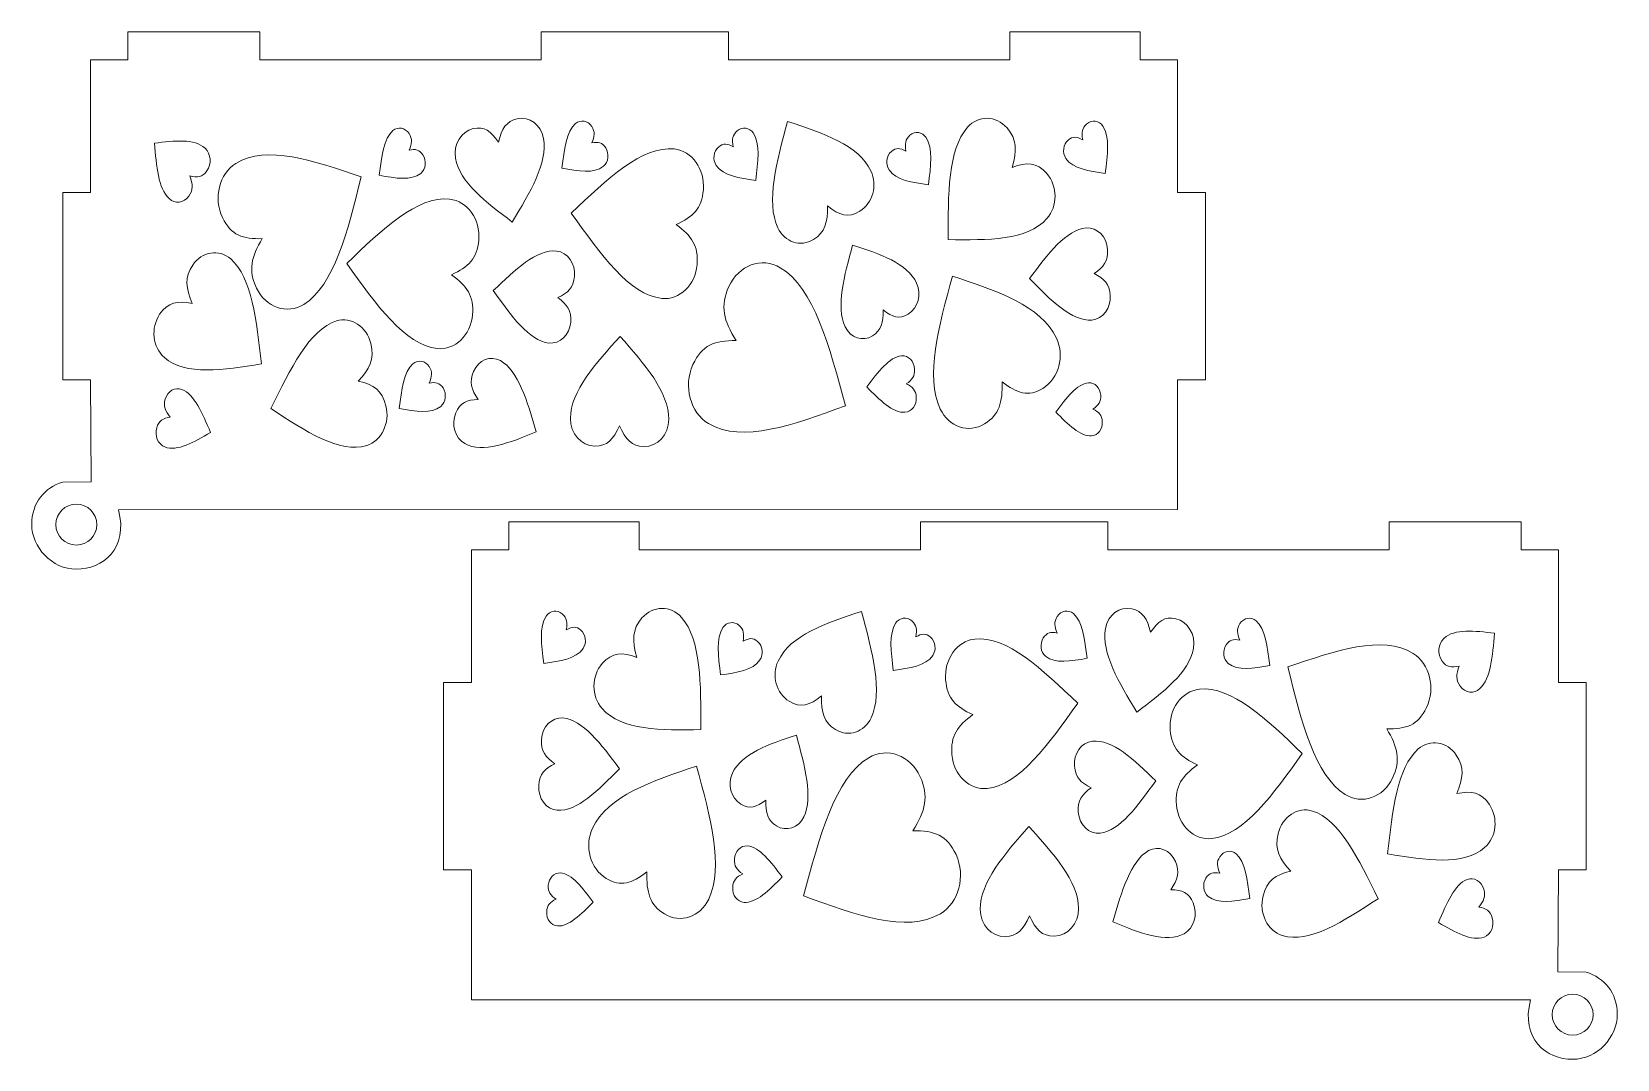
# Model space of a CAD drawing. Header units: millimetres. Extents: x -104 to 608, y -149 to 152.
# Drawn here: x 114.5 to 326, y 14.1 to 151.1 of the extents above; entities that cross this region are included whole.
import ezdxf

# ---------------------------------------------------------------- set-up
doc = ezdxf.new("R2010")
doc.units = ezdxf.units.MM
doc.header["$MEASUREMENT"] = 0
doc.layers.add('layer 1', color=7, linetype='Continuous')

msp = doc.modelspace()

# ---------------------------------------------------------------- linework, layer by layer
at = {"layer": 'layer 1', "color": 253, "lineweight": 9}
for points, knots in [([(122.3162, 147.3952), (122.3162, 147.3952), (122.3162, 129.6955), (122.3162, 129.6955), (122.3162, 129.6955), (122.3162, 129.6955), (118.6287, 129.6955), (118.6287, 129.6955), (118.6287, 129.6955), (118.6287, 129.6955), (118.6287, 104.6954), (118.6287, 104.6954), (118.6287, 104.6954), (118.6287, 104.6954), (122.3162, 104.6954), (122.3162, 104.6954), (122.3162, 104.6954), (122.3162, 104.6954), (122.3827, 91.0927), (122.3827, 91.0927), (122.3827, 91.0927), (122.3827, 91.0927), (118.6229, 91.0752), (118.6229, 91.0752), (118.6229, 91.0752), (116.2164, 90.3114), (114.4726, 88.3738), (114.4726, 85.4003), (114.4726, 85.4003), (114.4726, 82.4268), (117.1379, 79.4472), (120.4257, 79.4472), (120.4257, 79.4472), (123.9266, 79.4472), (127.4134, 82.174), (126.0476, 87.362), (126.0476, 87.362), (126.0476, 87.362), (267.28, 87.3952), (267.28, 87.3952), (267.28, 87.3952), (267.28, 87.3952), (267.28, 104.6954), (267.28, 104.6954), (267.28, 104.6954), (267.28, 104.6954), (271.0376, 104.6954), (271.0376, 104.6954), (271.0376, 104.6954), (271.0376, 104.6954), (271.0376, 129.6955), (271.0376, 129.6955), (271.0376, 129.6955), (271.0376, 129.6955), (267.28, 129.6955), (267.28, 129.6955), (267.28, 129.6955), (267.28, 129.6955), (267.28, 147.3952), (267.28, 147.3952), (267.28, 147.3952), (267.28, 147.3952), (262.3039, 147.3952), (262.3039, 147.3952), (262.3039, 147.3952), (262.3039, 147.3952), (262.3039, 151.1424), (262.3039, 151.1424), (262.3039, 151.1424), (262.3039, 151.1424), (244.9317, 151.1424), (244.9317, 151.1424), (244.9317, 151.1424), (244.9317, 151.1424), (244.9317, 147.3952), (244.9317, 147.3952), (244.9317, 147.3952), (244.9317, 147.3952), (207.408, 147.3952), (207.408, 147.3952), (207.408, 147.3952), (207.408, 147.3952), (207.408, 151.1424), (207.408, 151.1424), (207.408, 151.1424), (207.408, 151.1424), (182.4079, 151.1424), (182.4079, 151.1424), (182.4079, 151.1424), (182.4079, 151.1424), (182.4079, 147.3952), (182.4079, 147.3952), (182.4079, 147.3952), (182.4079, 147.3952), (144.8841, 147.3952), (144.8841, 147.3952), (144.8841, 147.3952), (144.8841, 147.3952), (144.8841, 151.1424), (144.8841, 151.1424), (144.8841, 151.1424), (144.8841, 151.1424), (127.2923, 151.1424), (127.2923, 151.1424), (127.2923, 151.1424), (127.2923, 151.1424), (127.2923, 147.3952), (127.2923, 147.3952), (127.2923, 147.3952), (127.2923, 147.3952), (122.3162, 147.3952), (122.3162, 147.3952)], [0, 0, 0, 0, 0.03448276, 0.03448276, 0.03448276, 0.03448276, 0.06896552, 0.06896552, 0.06896552, 0.06896552, 0.10344828, 0.10344828, 0.10344828, 0.10344828, 0.13793103, 0.13793103, 0.13793103, 0.13793103, 0.17241379, 0.17241379, 0.17241379, 0.17241379, 0.20689655, 0.20689655, 0.20689655, 0.20689655, 0.24137931, 0.24137931, 0.24137931, 0.24137931, 0.27586207, 0.27586207, 0.27586207, 0.27586207, 0.31034483, 0.31034483, 0.31034483, 0.31034483, 0.34482759, 0.34482759, 0.34482759, 0.34482759, 0.37931034, 0.37931034, 0.37931034, 0.37931034, 0.4137931, 0.4137931, 0.4137931, 0.4137931, 0.44827586, 0.44827586, 0.44827586, 0.44827586, 0.48275862, 0.48275862, 0.48275862, 0.48275862, 0.51724138, 0.51724138, 0.51724138, 0.51724138, 0.55172414, 0.55172414, 0.55172414, 0.55172414, 0.5862069, 0.5862069, 0.5862069, 0.5862069, 0.62068966, 0.62068966, 0.62068966, 0.62068966, 0.65517241, 0.65517241, 0.65517241, 0.65517241, 0.68965517, 0.68965517, 0.68965517, 0.68965517, 0.72413793, 0.72413793, 0.72413793, 0.72413793, 0.75862069, 0.75862069, 0.75862069, 0.75862069, 0.79310345, 0.79310345, 0.79310345, 0.79310345, 0.82758621, 0.82758621, 0.82758621, 0.82758621, 0.86206897, 0.86206897, 0.86206897, 0.86206897, 0.89655172, 0.89655172, 0.89655172, 0.89655172, 0.93103448, 0.93103448, 0.93103448, 0.93103448, 1, 1, 1, 1]), ([(176.7263, 136.414), (177.1754, 138.2176), (177.7662, 139.2014), (179.2316, 139.53), (179.2316, 139.53), (180.8492, 139.8927), (182.4161, 138.7184), (182.7291, 136.9087), (182.7291, 136.9087), (183.2961, 133.6301), (180.9325, 129.6946), (178.5688, 125.7589), (178.5688, 125.7589), (175.0713, 128.3802), (171.5739, 131.0016), (171.007, 134.2801), (171.007, 134.2801), (170.6941, 136.0898), (171.7528, 137.853), (173.3705, 138.2157), (173.3705, 138.2157), (174.8357, 138.5443), (175.71, 137.8889), (176.7263, 136.414)], [0, 0, 0, 0, 0.14285714, 0.14285714, 0.14285714, 0.14285714, 0.28571429, 0.28571429, 0.28571429, 0.28571429, 0.42857143, 0.42857143, 0.42857143, 0.42857143, 0.57142857, 0.57142857, 0.57142857, 0.57142857, 0.71428571, 0.71428571, 0.71428571, 0.71428571, 1, 1, 1, 1]), ([(245.2392, 133.0506), (247.2131, 133.7727), (248.5312, 133.7535), (249.856, 132.2332), (249.856, 132.2332), (251.3185, 130.5549), (251.3303, 127.8648), (249.8823, 126.2287), (249.8823, 126.2287), (247.259, 123.2645), (241.9862, 123.3409), (236.7134, 123.4173), (236.7134, 123.4173), (236.6872, 129.422), (236.6611, 135.4265), (239.2844, 138.3906), (239.2844, 138.3906), (240.7324, 140.0268), (243.0945, 139.9926), (244.5571, 138.3142), (244.5571, 138.3142), (245.8818, 136.794), (245.8883, 135.2928), (245.2392, 133.0506)], [0, 0, 0, 0, 0.14285714, 0.14285714, 0.14285714, 0.14285714, 0.28571429, 0.28571429, 0.28571429, 0.28571429, 0.42857143, 0.42857143, 0.42857143, 0.42857143, 0.57142857, 0.57142857, 0.57142857, 0.57142857, 0.71428571, 0.71428571, 0.71428571, 0.71428571, 1, 1, 1, 1]), ([(164.8132, 135.3575), (165.6588, 135.52), (166.1974, 135.4234), (166.6607, 134.7117), (166.6607, 134.7117), (167.1722, 133.9261), (167.0372, 132.824), (166.3594, 132.2518), (166.3594, 132.2518), (165.1314, 131.2151), (162.9767, 131.6018), (160.8221, 131.9885), (160.8221, 131.9885), (161.1236, 134.4486), (161.4249, 136.9085), (162.653, 137.9451), (162.653, 137.9451), (163.3308, 138.5173), (164.2962, 138.3441), (164.8075, 137.5584), (164.8075, 137.5584), (165.2708, 136.8467), (165.1955, 136.2318), (164.8132, 135.3575)], [0, 0, 0, 0, 0.14285714, 0.14285714, 0.14285714, 0.14285714, 0.28571429, 0.28571429, 0.28571429, 0.28571429, 0.42857143, 0.42857143, 0.42857143, 0.42857143, 0.57142857, 0.57142857, 0.57142857, 0.57142857, 0.71428571, 0.71428571, 0.71428571, 0.71428571, 1, 1, 1, 1]), ([(189.181, 136.3048), (190.0266, 136.4673), (190.5651, 136.3707), (191.0285, 135.659), (191.0285, 135.659), (191.54, 134.8734), (191.405, 133.7713), (190.7271, 133.1991), (190.7271, 133.1991), (189.4992, 132.1624), (187.3444, 132.5491), (185.1899, 132.9358), (185.1899, 132.9358), (185.4913, 135.3959), (185.7927, 137.8558), (187.0208, 138.8924), (187.0208, 138.8924), (187.6986, 139.4646), (188.6639, 139.2914), (189.1753, 138.5057), (189.1753, 138.5057), (189.6386, 137.794), (189.5632, 137.1791), (189.181, 136.3048)], [0, 0, 0, 0, 0.14285714, 0.14285714, 0.14285714, 0.14285714, 0.28571429, 0.28571429, 0.28571429, 0.28571429, 0.42857143, 0.42857143, 0.42857143, 0.42857143, 0.57142857, 0.57142857, 0.57142857, 0.57142857, 0.71428571, 0.71428571, 0.71428571, 0.71428571, 1, 1, 1, 1]), ([(208.021, 135.8034), (207.8656, 136.7638), (207.9423, 137.3785), (208.5603, 137.9168), (208.5603, 137.9168), (209.2423, 138.5111), (210.2121, 138.374), (210.7248, 137.6108), (210.7248, 137.6108), (211.6536, 136.2283), (211.3466, 133.7692), (211.0397, 131.3102), (211.0397, 131.3102), (208.875, 131.6162), (206.7105, 131.9221), (205.7815, 133.3047), (205.7815, 133.3047), (205.2689, 134.0678), (205.4064, 135.1695), (206.0885, 135.7637), (206.0885, 135.7637), (206.7064, 136.302), (207.2476, 136.2255), (208.021, 135.8034)], [0, 0, 0, 0, 0.14285714, 0.14285714, 0.14285714, 0.14285714, 0.28571429, 0.28571429, 0.28571429, 0.28571429, 0.42857143, 0.42857143, 0.42857143, 0.42857143, 0.57142857, 0.57142857, 0.57142857, 0.57142857, 0.71428571, 0.71428571, 0.71428571, 0.71428571, 1, 1, 1, 1]), ([(220.6079, 127.9098), (220.6499, 125.7017), (220.2831, 124.361), (218.7326, 123.4138), (218.7326, 123.4138), (217.021, 122.3683), (214.8996, 123.0739), (213.9975, 124.9889), (213.9975, 124.9889), (212.3632, 128.4581), (213.83, 133.8214), (215.2967, 139.1846), (215.2967, 139.1846), (220.0319, 137.6096), (224.7671, 136.0346), (226.4013, 132.5654), (226.4013, 132.5654), (227.3033, 130.6504), (226.6463, 128.2477), (224.9345, 127.2021), (224.9345, 127.2021), (223.3841, 126.255), (222.2003, 126.6488), (220.6079, 127.9098)], [0, 0, 0, 0, 0.14285714, 0.14285714, 0.14285714, 0.14285714, 0.28571429, 0.28571429, 0.28571429, 0.28571429, 0.42857143, 0.42857143, 0.42857143, 0.42857143, 0.57142857, 0.57142857, 0.57142857, 0.57142857, 0.71428571, 0.71428571, 0.71428571, 0.71428571, 1, 1, 1, 1]), ([(231.0654, 135.2113), (230.91, 136.1717), (230.9867, 136.7864), (231.6047, 137.3247), (231.6047, 137.3247), (232.2867, 137.919), (233.2565, 137.7819), (233.7692, 137.0187), (233.7692, 137.0187), (234.698, 135.6362), (234.391, 133.1771), (234.0841, 130.7181), (234.0841, 130.7181), (231.9194, 131.0241), (229.7549, 131.33), (228.826, 132.7126), (228.826, 132.7126), (228.3133, 133.4757), (228.4508, 134.5774), (229.133, 135.1716), (229.133, 135.1716), (229.7509, 135.7099), (230.292, 135.6334), (231.0654, 135.2113)], [0, 0, 0, 0, 0.14285714, 0.14285714, 0.14285714, 0.14285714, 0.28571429, 0.28571429, 0.28571429, 0.28571429, 0.42857143, 0.42857143, 0.42857143, 0.42857143, 0.57142857, 0.57142857, 0.57142857, 0.57142857, 0.71428571, 0.71428571, 0.71428571, 0.71428571, 1, 1, 1, 1]), ([(254.6491, 136.7326), (254.4936, 137.693), (254.5702, 138.3077), (255.1882, 138.846), (255.1882, 138.846), (255.8704, 139.4403), (256.8401, 139.3032), (257.3528, 138.54), (257.3528, 138.54), (258.2817, 137.1575), (257.9746, 134.6984), (257.6677, 132.2394), (257.6677, 132.2394), (255.503, 132.5454), (253.3385, 132.8513), (252.4096, 134.2339), (252.4096, 134.2339), (251.897, 134.997), (252.0345, 136.0987), (252.7166, 136.6929), (252.7166, 136.6929), (253.3345, 137.2312), (253.8757, 137.1547), (254.6491, 136.7326)], [0, 0, 0, 0, 0.14285714, 0.14285714, 0.14285714, 0.14285714, 0.28571429, 0.28571429, 0.28571429, 0.28571429, 0.42857143, 0.42857143, 0.42857143, 0.42857143, 0.57142857, 0.57142857, 0.57142857, 0.57142857, 0.71428571, 0.71428571, 0.71428571, 0.71428571, 1, 1, 1, 1]), ([(135.551, 131.9007), (135.9735, 130.8101), (136.0346, 130.0555), (135.4342, 129.2179), (135.4342, 129.2179), (134.7712, 128.2933), (133.5856, 128.1446), (132.7878, 128.8862), (132.7878, 128.8862), (131.3425, 130.2297), (131.0981, 133.2484), (130.8537, 136.2671), (130.8537, 136.2671), (133.5001, 136.5988), (136.1462, 136.9304), (137.5915, 135.5869), (137.5915, 135.5869), (138.3894, 134.8452), (138.4989, 133.4929), (137.836, 132.5682), (137.836, 132.5682), (137.2355, 131.7307), (136.5739, 131.6477), (135.551, 131.9007)], [0, 0, 0, 0, 0.14285714, 0.14285714, 0.14285714, 0.14285714, 0.28571429, 0.28571429, 0.28571429, 0.28571429, 0.42857143, 0.42857143, 0.42857143, 0.42857143, 0.57142857, 0.57142857, 0.57142857, 0.57142857, 0.71428571, 0.71428571, 0.71428571, 0.71428571, 1, 1, 1, 1]), ([(145.2307, 123.5459), (142.6364, 123.4553), (141.0565, 123.9978), (139.9246, 126.3488), (139.9246, 126.3488), (138.6753, 128.9443), (139.4786, 132.1853), (141.7179, 133.5831), (141.7179, 133.5831), (145.7747, 136.1153), (152.095, 133.9457), (158.4153, 131.7758), (158.4153, 131.7758), (156.6221, 124.5417), (154.8288, 117.3074), (150.7719, 114.775), (150.7719, 114.775), (148.5327, 113.3772), (145.7011, 114.3492), (144.4516, 116.9447), (144.4516, 116.9447), (143.3199, 119.2958), (143.7682, 121.1044), (145.2307, 123.5459)], [0, 0, 0, 0, 0.14285714, 0.14285714, 0.14285714, 0.14285714, 0.28571429, 0.28571429, 0.28571429, 0.28571429, 0.42857143, 0.42857143, 0.42857143, 0.42857143, 0.57142857, 0.57142857, 0.57142857, 0.57142857, 0.71428571, 0.71428571, 0.71428571, 0.71428571, 1, 1, 1, 1]), ([(200.4158, 125.418), (202.4613, 123.9399), (203.432, 122.5781), (203.2241, 120.0867), (203.2241, 120.0867), (202.9946, 117.3364), (200.8826, 115.3124), (198.5095, 115.5692), (198.5095, 115.5692), (194.2107, 116.0344), (190.3277, 121.4821), (186.4446, 126.9298), (186.4446, 126.9298), (191.1593, 131.4472), (195.8739, 135.9647), (200.1727, 135.4995), (200.1727, 135.4995), (202.5456, 135.2426), (204.2852, 132.8022), (204.0557, 130.0517), (204.0557, 130.0517), (203.8478, 127.5605), (202.6692, 126.4312), (200.4158, 125.418)], [0, 0, 0, 0, 0.14285714, 0.14285714, 0.14285714, 0.14285714, 0.28571429, 0.28571429, 0.28571429, 0.28571429, 0.42857143, 0.42857143, 0.42857143, 0.42857143, 0.57142857, 0.57142857, 0.57142857, 0.57142857, 0.71428571, 0.71428571, 0.71428571, 0.71428571, 1, 1, 1, 1]), ([(170.4621, 118.7277), (172.5077, 117.2496), (173.4784, 115.8877), (173.2704, 113.3963), (173.2704, 113.3963), (173.041, 110.6461), (170.9288, 108.6221), (168.5559, 108.879), (168.5559, 108.879), (164.257, 109.3441), (160.3741, 114.7917), (156.4911, 120.2395), (156.4911, 120.2395), (161.2056, 124.7569), (165.9202, 129.2743), (170.219, 128.8092), (170.219, 128.8092), (172.5919, 128.5524), (174.3315, 126.1119), (174.102, 123.3615), (174.102, 123.3615), (173.8943, 120.8702), (172.7155, 119.7409), (170.4621, 118.7277)], [0, 0, 0, 0, 0.14285714, 0.14285714, 0.14285714, 0.14285714, 0.28571429, 0.28571429, 0.28571429, 0.28571429, 0.42857143, 0.42857143, 0.42857143, 0.42857143, 0.57142857, 0.57142857, 0.57142857, 0.57142857, 0.71428571, 0.71428571, 0.71428571, 0.71428571, 1, 1, 1, 1]), ([(256.1608, 118.8768), (257.5323, 118.2118), (258.2411, 117.4953), (258.3332, 115.959), (258.3332, 115.959), (258.4349, 114.2631), (257.3298, 112.7943), (255.8667, 112.6806), (255.8667, 112.6806), (253.2158, 112.4744), (250.3808, 115.3407), (247.5459, 118.2069), (247.5459, 118.2069), (250.0125, 121.4855), (252.479, 124.764), (255.1298, 124.97), (255.1298, 124.97), (256.5929, 125.0838), (257.8631, 123.7997), (257.9648, 122.1038), (257.9648, 122.1038), (258.0568, 120.5675), (257.4402, 119.748), (256.1608, 118.8768)], [0, 0, 0, 0, 0.14285714, 0.14285714, 0.14285714, 0.14285714, 0.28571429, 0.28571429, 0.28571429, 0.28571429, 0.42857143, 0.42857143, 0.42857143, 0.42857143, 0.57142857, 0.57142857, 0.57142857, 0.57142857, 0.71428571, 0.71428571, 0.71428571, 0.71428571, 1, 1, 1, 1]), ([(228.0525, 114.0257), (228.0847, 112.3287), (227.8029, 111.2983), (226.6113, 110.5704), (226.6113, 110.5704), (225.2958, 109.7669), (223.6655, 110.3091), (222.9722, 111.7809), (222.9722, 111.7809), (221.7162, 114.447), (222.8434, 118.5689), (223.9707, 122.6907), (223.9707, 122.6907), (227.6098, 121.4802), (231.2489, 120.2698), (232.5048, 117.6036), (232.5048, 117.6036), (233.1981, 116.1319), (232.6931, 114.2853), (231.3776, 113.4818), (231.3776, 113.4818), (230.186, 112.7539), (229.2763, 113.0565), (228.0525, 114.0257)], [0, 0, 0, 0, 0.14285714, 0.14285714, 0.14285714, 0.14285714, 0.28571429, 0.28571429, 0.28571429, 0.28571429, 0.42857143, 0.42857143, 0.42857143, 0.42857143, 0.57142857, 0.57142857, 0.57142857, 0.57142857, 0.71428571, 0.71428571, 0.71428571, 0.71428571, 1, 1, 1, 1]), ([(135.8794, 114.8784), (135.0134, 116.938), (134.8571, 118.3789), (135.9632, 120.0235), (135.9632, 120.0235), (137.1842, 121.839), (139.4467, 122.2039), (141.013, 120.8377), (141.013, 120.8377), (143.8508, 118.3629), (144.4763, 112.5992), (145.1018, 106.8354), (145.1018, 106.8354), (140.052, 106.0211), (135.0023, 105.2069), (132.1646, 107.6815), (132.1646, 107.6815), (130.5982, 109.0477), (130.3178, 111.6298), (131.539, 113.4453), (131.539, 113.4453), (132.6449, 115.0899), (133.9074, 115.2934), (135.8794, 114.8784)], [0, 0, 0, 0, 0.14285714, 0.14285714, 0.14285714, 0.14285714, 0.28571429, 0.28571429, 0.28571429, 0.28571429, 0.42857143, 0.42857143, 0.42857143, 0.42857143, 0.57142857, 0.57142857, 0.57142857, 0.57142857, 0.71428571, 0.71428571, 0.71428571, 0.71428571, 1, 1, 1, 1]), ([(184.6329, 115.6772), (185.8914, 114.7678), (186.4887, 113.9298), (186.3609, 112.3969), (186.3609, 112.3969), (186.2196, 110.7047), (184.92, 109.4594), (183.46, 109.6174), (183.46, 109.6174), (180.815, 109.9036), (178.4257, 113.2555), (176.0365, 116.6073), (176.0365, 116.6073), (178.9375, 119.387), (181.8382, 122.1665), (184.4833, 121.8802), (184.4833, 121.8802), (185.9433, 121.7223), (187.0137, 120.2206), (186.8725, 118.5284), (186.8725, 118.5284), (186.7446, 116.9955), (186.0194, 116.3006), (184.6329, 115.6772)], [0, 0, 0, 0, 0.14285714, 0.14285714, 0.14285714, 0.14285714, 0.28571429, 0.28571429, 0.28571429, 0.28571429, 0.42857143, 0.42857143, 0.42857143, 0.42857143, 0.57142857, 0.57142857, 0.57142857, 0.57142857, 0.71428571, 0.71428571, 0.71428571, 0.71428571, 1, 1, 1, 1]), ([(208.4211, 109.936), (206.7759, 112.5726), (206.2522, 114.5407), (207.4472, 117.1401), (207.4472, 117.1401), (208.7665, 120.0098), (211.8467, 121.141), (214.3226, 119.6651), (214.3226, 119.6651), (218.8079, 116.9913), (220.9033, 109.1187), (222.9986, 101.246), (222.9986, 101.246), (216.1232, 98.7212), (209.2478, 96.1963), (204.7624, 98.8701), (204.7624, 98.8701), (202.2866, 100.346), (201.3479, 103.8729), (202.6671, 106.7426), (202.6671, 106.7426), (203.8622, 109.342), (205.581, 109.9733), (208.4211, 109.936)], [0, 0, 0, 0, 0.14285714, 0.14285714, 0.14285714, 0.14285714, 0.28571429, 0.28571429, 0.28571429, 0.28571429, 0.42857143, 0.42857143, 0.42857143, 0.42857143, 0.57142857, 0.57142857, 0.57142857, 0.57142857, 0.71428571, 0.71428571, 0.71428571, 0.71428571, 1, 1, 1, 1]), ([(243.9171, 104.4585), (243.9695, 101.7004), (243.5114, 100.0258), (241.5748, 98.8428), (241.5748, 98.8428), (239.4368, 97.5369), (236.787, 98.4182), (235.6604, 100.8101), (235.6604, 100.8101), (233.6191, 105.1433), (235.4512, 111.8423), (237.2832, 118.5413), (237.2832, 118.5413), (243.1977, 116.574), (249.1121, 114.6067), (251.1533, 110.2735), (251.1533, 110.2735), (252.28, 107.8816), (251.4593, 104.8805), (249.3213, 103.5745), (249.3213, 103.5745), (247.3847, 102.3916), (245.9061, 102.8834), (243.9171, 104.4585)], [0, 0, 0, 0, 0.14285714, 0.14285714, 0.14285714, 0.14285714, 0.28571429, 0.28571429, 0.28571429, 0.28571429, 0.42857143, 0.42857143, 0.42857143, 0.42857143, 0.57142857, 0.57142857, 0.57142857, 0.57142857, 0.71428571, 0.71428571, 0.71428571, 0.71428571, 1, 1, 1, 1]), ([(158.0288, 104.5384), (160.0722, 104.0651), (161.22, 103.3095), (161.7249, 101.2336), (161.7249, 101.2336), (162.2821, 98.9419), (161.1296, 96.5759), (159.1524, 95.9524), (159.1524, 95.9524), (155.5704, 94.8231), (150.9788, 97.8454), (146.3873, 100.8678), (146.3873, 100.8678), (148.9597, 106.1488), (151.5322, 111.4299), (155.1143, 112.5594), (155.1143, 112.5594), (157.0915, 113.1828), (159.1484, 111.8288), (159.7058, 109.5371), (159.7058, 109.5371), (160.2105, 107.4612), (159.5674, 106.1409), (158.0288, 104.5384)], [0, 0, 0, 0, 0.14285714, 0.14285714, 0.14285714, 0.14285714, 0.28571429, 0.28571429, 0.28571429, 0.28571429, 0.42857143, 0.42857143, 0.42857143, 0.42857143, 0.57142857, 0.57142857, 0.57142857, 0.57142857, 0.71428571, 0.71428571, 0.71428571, 0.71428571, 1, 1, 1, 1]), ([(192.8754, 98.5836), (192.0424, 96.7585), (191.216, 95.85), (189.5775, 95.8662), (189.5775, 95.8662), (187.7686, 95.8839), (186.3127, 97.5409), (186.3282, 99.5647), (186.3282, 99.5647), (186.3559, 103.231), (189.6608, 106.865), (192.9658, 110.4989), (192.9658, 110.4989), (196.2151, 106.8005), (199.4645, 103.102), (199.4367, 99.4358), (199.4367, 99.4358), (199.4214, 97.4119), (197.9407, 95.7839), (196.1317, 95.8018), (196.1317, 95.8018), (194.4932, 95.8178), (193.6809, 96.7424), (192.8754, 98.5836)], [0, 0, 0, 0, 0.14285714, 0.14285714, 0.14285714, 0.14285714, 0.28571429, 0.28571429, 0.28571429, 0.28571429, 0.42857143, 0.42857143, 0.42857143, 0.42857143, 0.57142857, 0.57142857, 0.57142857, 0.57142857, 0.71428571, 0.71428571, 0.71428571, 0.71428571, 1, 1, 1, 1]), ([(174.0136, 102.07), (173.1154, 103.4245), (172.8143, 104.4479), (173.4064, 105.8322), (173.4064, 105.8322), (174.0603, 107.3603), (175.6609, 108.0071), (176.9795, 107.2757), (176.9795, 107.2757), (179.368, 105.9507), (180.5723, 101.8572), (181.7766, 97.7638), (181.7766, 97.7638), (178.2035, 96.3202), (174.6306, 94.8767), (172.242, 96.2018), (172.242, 96.2018), (170.9235, 96.9331), (170.3839, 98.767), (171.0378, 100.2952), (171.0378, 100.2952), (171.63, 101.6794), (172.5231, 102.0404), (174.0136, 102.07)], [0, 0, 0, 0, 0.14285714, 0.14285714, 0.14285714, 0.14285714, 0.28571429, 0.28571429, 0.28571429, 0.28571429, 0.42857143, 0.42857143, 0.42857143, 0.42857143, 0.57142857, 0.57142857, 0.57142857, 0.57142857, 0.71428571, 0.71428571, 0.71428571, 0.71428571, 1, 1, 1, 1]), ([(231.1282, 104.1748), (231.9685, 103.7673), (232.4029, 103.3284), (232.4594, 102.387), (232.4594, 102.387), (232.5216, 101.3479), (231.8447, 100.448), (230.9481, 100.3784), (230.9481, 100.3784), (229.3239, 100.252), (227.5869, 102.0082), (225.8498, 103.7644), (225.8498, 103.7644), (227.3612, 105.7732), (228.8723, 107.7819), (230.4966, 107.9082), (230.4966, 107.9082), (231.393, 107.9779), (232.1713, 107.1911), (232.2335, 106.152), (232.2335, 106.152), (232.2901, 105.2108), (231.9122, 104.7086), (231.1282, 104.1748)], [0, 0, 0, 0, 0.14285714, 0.14285714, 0.14285714, 0.14285714, 0.28571429, 0.28571429, 0.28571429, 0.28571429, 0.42857143, 0.42857143, 0.42857143, 0.42857143, 0.57142857, 0.57142857, 0.57142857, 0.57142857, 0.71428571, 0.71428571, 0.71428571, 0.71428571, 1, 1, 1, 1]), ([(167.4853, 104.2689), (168.3308, 104.4314), (168.8694, 104.3348), (169.3328, 103.6231), (169.3328, 103.6231), (169.8443, 102.8375), (169.7092, 101.7354), (169.0314, 101.1632), (169.0314, 101.1632), (167.8034, 100.1265), (165.6488, 100.5132), (163.4942, 100.8999), (163.4942, 100.8999), (163.7956, 103.36), (164.097, 105.8199), (165.325, 106.8565), (165.325, 106.8565), (166.0029, 107.4287), (166.9682, 107.2555), (167.4795, 106.4698), (167.4795, 106.4698), (167.9429, 105.7581), (167.8676, 105.1432), (167.4853, 104.2689)], [0, 0, 0, 0, 0.14285714, 0.14285714, 0.14285714, 0.14285714, 0.28571429, 0.28571429, 0.28571429, 0.28571429, 0.42857143, 0.42857143, 0.42857143, 0.42857143, 0.57142857, 0.57142857, 0.57142857, 0.57142857, 0.71428571, 0.71428571, 0.71428571, 0.71428571, 1, 1, 1, 1]), ([(132.9525, 99.7492), (132.2679, 100.5468), (131.9966, 101.1852), (132.2813, 102.1438), (132.2813, 102.1438), (132.5955, 103.2019), (133.5914, 103.7755), (134.5044, 103.424), (134.5044, 103.424), (136.1583, 102.7872), (137.2431, 100.2333), (138.3278, 97.6797), (138.3278, 97.6797), (136.1046, 96.3993), (133.8815, 95.1191), (132.2276, 95.756), (132.2276, 95.756), (131.3146, 96.1075), (130.8286, 97.2516), (131.1429, 98.3098), (131.1429, 98.3098), (131.4274, 99.2683), (131.9833, 99.5883), (132.9525, 99.7492)], [0, 0, 0, 0, 0.14285714, 0.14285714, 0.14285714, 0.14285714, 0.28571429, 0.28571429, 0.28571429, 0.28571429, 0.42857143, 0.42857143, 0.42857143, 0.42857143, 0.57142857, 0.57142857, 0.57142857, 0.57142857, 0.71428571, 0.71428571, 0.71428571, 0.71428571, 1, 1, 1, 1]), ([(256.0164, 100.7994), (256.8054, 100.4168), (257.2132, 100.0046), (257.2662, 99.1207), (257.2662, 99.1207), (257.3248, 98.145), (256.689, 97.2999), (255.8472, 97.2345), (255.8472, 97.2345), (254.322, 97.1159), (252.6909, 98.765), (251.0598, 100.414), (251.0598, 100.414), (252.479, 102.3003), (253.8981, 104.1866), (255.4232, 104.3051), (255.4232, 104.3051), (256.265, 104.3706), (256.9957, 103.6318), (257.0542, 102.6561), (257.0542, 102.6561), (257.1072, 101.7722), (256.7525, 101.3007), (256.0164, 100.7994)], [0, 0, 0, 0, 0.14285714, 0.14285714, 0.14285714, 0.14285714, 0.28571429, 0.28571429, 0.28571429, 0.28571429, 0.42857143, 0.42857143, 0.42857143, 0.42857143, 0.57142857, 0.57142857, 0.57142857, 0.57142857, 0.71428571, 0.71428571, 0.71428571, 0.71428571, 1, 1, 1, 1]), ([(120.4258, 82.6729), (118.9195, 82.6729), (117.6983, 83.8939), (117.6983, 85.4002), (117.6983, 85.4002), (117.6983, 86.9065), (118.9195, 88.1277), (120.4258, 88.1277), (120.4258, 88.1277), (121.9321, 88.1277), (123.1531, 86.9065), (123.1531, 85.4002), (123.1531, 85.4002), (123.1531, 83.8939), (121.9321, 82.6729), (120.4258, 82.6729)], [0, 0, 0, 0, 0.2, 0.2, 0.2, 0.2, 0.4, 0.4, 0.4, 0.4, 0.6, 0.6, 0.6, 0.6, 1, 1, 1, 1]), ([(318.1122, 82.0281), (318.1122, 82.0281), (318.1122, 64.3284), (318.1122, 64.3284), (318.1122, 64.3284), (318.1122, 64.3284), (321.7997, 64.3284), (321.7997, 64.3284), (321.7997, 64.3284), (321.7997, 64.3284), (321.7997, 39.3283), (321.7997, 39.3283), (321.7997, 39.3283), (321.7997, 39.3283), (318.1122, 39.3283), (318.1122, 39.3283), (318.1122, 39.3283), (318.1122, 39.3283), (318.0457, 25.7256), (318.0457, 25.7256), (318.0457, 25.7256), (318.0457, 25.7256), (321.8055, 25.7081), (321.8055, 25.7081), (321.8055, 25.7081), (324.212, 24.9443), (325.9558, 23.0067), (325.9558, 20.0332), (325.9558, 20.0332), (325.9558, 17.0597), (323.2905, 14.0801), (320.0027, 14.0801), (320.0027, 14.0801), (316.5018, 14.0801), (313.015, 16.8069), (314.3808, 21.9949), (314.3808, 21.9949), (314.3808, 21.9949), (173.1484, 22.0281), (173.1484, 22.0281), (173.1484, 22.0281), (173.1484, 22.0281), (173.1484, 39.3283), (173.1484, 39.3283), (173.1484, 39.3283), (173.1484, 39.3283), (169.3908, 39.3283), (169.3908, 39.3283), (169.3908, 39.3283), (169.3908, 39.3283), (169.3908, 64.3284), (169.3908, 64.3284), (169.3908, 64.3284), (169.3908, 64.3284), (173.1484, 64.3284), (173.1484, 64.3284), (173.1484, 64.3284), (173.1484, 64.3284), (173.1484, 82.0281), (173.1484, 82.0281), (173.1484, 82.0281), (173.1484, 82.0281), (178.1245, 82.0281), (178.1245, 82.0281), (178.1245, 82.0281), (178.1245, 82.0281), (178.1245, 85.7753), (178.1245, 85.7753), (178.1245, 85.7753), (178.1245, 85.7753), (195.4967, 85.7753), (195.4967, 85.7753), (195.4967, 85.7753), (195.4967, 85.7753), (195.4967, 82.0281), (195.4967, 82.0281), (195.4967, 82.0281), (195.4967, 82.0281), (233.0204, 82.0281), (233.0204, 82.0281), (233.0204, 82.0281), (233.0204, 82.0281), (233.0204, 85.7753), (233.0204, 85.7753), (233.0204, 85.7753), (233.0204, 85.7753), (258.0205, 85.7753), (258.0205, 85.7753), (258.0205, 85.7753), (258.0205, 85.7753), (258.0205, 82.0281), (258.0205, 82.0281), (258.0205, 82.0281), (258.0205, 82.0281), (295.5443, 82.0281), (295.5443, 82.0281), (295.5443, 82.0281), (295.5443, 82.0281), (295.5443, 85.7753), (295.5443, 85.7753), (295.5443, 85.7753), (295.5443, 85.7753), (313.1361, 85.7753), (313.1361, 85.7753), (313.1361, 85.7753), (313.1361, 85.7753), (313.1361, 82.0281), (313.1361, 82.0281), (313.1361, 82.0281), (313.1361, 82.0281), (318.1122, 82.0281), (318.1122, 82.0281)], [0, 0, 0, 0, 0.03448276, 0.03448276, 0.03448276, 0.03448276, 0.06896552, 0.06896552, 0.06896552, 0.06896552, 0.10344828, 0.10344828, 0.10344828, 0.10344828, 0.13793103, 0.13793103, 0.13793103, 0.13793103, 0.17241379, 0.17241379, 0.17241379, 0.17241379, 0.20689655, 0.20689655, 0.20689655, 0.20689655, 0.24137931, 0.24137931, 0.24137931, 0.24137931, 0.27586207, 0.27586207, 0.27586207, 0.27586207, 0.31034483, 0.31034483, 0.31034483, 0.31034483, 0.34482759, 0.34482759, 0.34482759, 0.34482759, 0.37931034, 0.37931034, 0.37931034, 0.37931034, 0.4137931, 0.4137931, 0.4137931, 0.4137931, 0.44827586, 0.44827586, 0.44827586, 0.44827586, 0.48275862, 0.48275862, 0.48275862, 0.48275862, 0.51724138, 0.51724138, 0.51724138, 0.51724138, 0.55172414, 0.55172414, 0.55172414, 0.55172414, 0.5862069, 0.5862069, 0.5862069, 0.5862069, 0.62068966, 0.62068966, 0.62068966, 0.62068966, 0.65517241, 0.65517241, 0.65517241, 0.65517241, 0.68965517, 0.68965517, 0.68965517, 0.68965517, 0.72413793, 0.72413793, 0.72413793, 0.72413793, 0.75862069, 0.75862069, 0.75862069, 0.75862069, 0.79310345, 0.79310345, 0.79310345, 0.79310345, 0.82758621, 0.82758621, 0.82758621, 0.82758621, 0.86206897, 0.86206897, 0.86206897, 0.86206897, 0.89655172, 0.89655172, 0.89655172, 0.89655172, 0.93103448, 0.93103448, 0.93103448, 0.93103448, 1, 1, 1, 1]), ([(185.7793, 71.3655), (185.9348, 72.3259), (185.8582, 72.9406), (185.2402, 73.4789), (185.2402, 73.4789), (184.558, 74.0732), (183.5883, 73.9361), (183.0756, 73.1729), (183.0756, 73.1729), (182.1467, 71.7904), (182.4538, 69.3313), (182.7607, 66.8723), (182.7607, 66.8723), (184.9254, 67.1783), (187.0899, 67.4842), (188.0188, 68.8668), (188.0188, 68.8668), (188.5314, 69.6299), (188.3939, 70.7316), (187.7118, 71.3258), (187.7118, 71.3258), (187.0939, 71.8641), (186.5527, 71.7876), (185.7793, 71.3655)], [0, 0, 0, 0, 0.14285714, 0.14285714, 0.14285714, 0.14285714, 0.28571429, 0.28571429, 0.28571429, 0.28571429, 0.42857143, 0.42857143, 0.42857143, 0.42857143, 0.57142857, 0.57142857, 0.57142857, 0.57142857, 0.71428571, 0.71428571, 0.71428571, 0.71428571, 1, 1, 1, 1]), ([(195.1892, 67.6835), (193.2153, 68.4056), (191.8972, 68.3864), (190.5724, 66.8661), (190.5724, 66.8661), (189.1099, 65.1878), (189.0981, 62.4977), (190.5461, 60.8616), (190.5461, 60.8616), (193.1694, 57.8974), (198.4422, 57.9738), (203.715, 58.0502), (203.715, 58.0502), (203.7412, 64.0549), (203.7673, 70.0594), (201.144, 73.0235), (201.144, 73.0235), (199.696, 74.6597), (197.3339, 74.6255), (195.8713, 72.9471), (195.8713, 72.9471), (194.5466, 71.4269), (194.5401, 69.9257), (195.1892, 67.6835)], [0, 0, 0, 0, 0.14285714, 0.14285714, 0.14285714, 0.14285714, 0.28571429, 0.28571429, 0.28571429, 0.28571429, 0.42857143, 0.42857143, 0.42857143, 0.42857143, 0.57142857, 0.57142857, 0.57142857, 0.57142857, 0.71428571, 0.71428571, 0.71428571, 0.71428571, 1, 1, 1, 1]), ([(251.2474, 70.9377), (250.4018, 71.1002), (249.8633, 71.0036), (249.3999, 70.2919), (249.3999, 70.2919), (248.8884, 69.5063), (249.0234, 68.4042), (249.7013, 67.832), (249.7013, 67.832), (250.9292, 66.7953), (253.084, 67.182), (255.2385, 67.5687), (255.2385, 67.5687), (254.9371, 70.0288), (254.6357, 72.4887), (253.4076, 73.5253), (253.4076, 73.5253), (252.7298, 74.0975), (251.7645, 73.9243), (251.2531, 73.1386), (251.2531, 73.1386), (250.7898, 72.4269), (250.8652, 71.812), (251.2474, 70.9377)], [0, 0, 0, 0, 0.14285714, 0.14285714, 0.14285714, 0.14285714, 0.28571429, 0.28571429, 0.28571429, 0.28571429, 0.42857143, 0.42857143, 0.42857143, 0.42857143, 0.57142857, 0.57142857, 0.57142857, 0.57142857, 0.71428571, 0.71428571, 0.71428571, 0.71428571, 1, 1, 1, 1]), ([(263.7021, 71.0469), (263.253, 72.8505), (262.6622, 73.8343), (261.1968, 74.1629), (261.1968, 74.1629), (259.5792, 74.5256), (258.0123, 73.3513), (257.6993, 71.5416), (257.6993, 71.5416), (257.1323, 68.263), (259.4959, 64.3275), (261.8596, 60.3918), (261.8596, 60.3918), (265.3571, 63.0131), (268.8545, 65.6345), (269.4214, 68.913), (269.4214, 68.913), (269.7343, 70.7227), (268.6756, 72.4859), (267.0579, 72.8486), (267.0579, 72.8486), (265.5927, 73.1772), (264.7184, 72.5218), (263.7021, 71.0469)], [0, 0, 0, 0, 0.14285714, 0.14285714, 0.14285714, 0.14285714, 0.28571429, 0.28571429, 0.28571429, 0.28571429, 0.42857143, 0.42857143, 0.42857143, 0.42857143, 0.57142857, 0.57142857, 0.57142857, 0.57142857, 0.71428571, 0.71428571, 0.71428571, 0.71428571, 1, 1, 1, 1]), ([(209.363, 69.8442), (209.5184, 70.8046), (209.4417, 71.4193), (208.8237, 71.9576), (208.8237, 71.9576), (208.1417, 72.5519), (207.1719, 72.4148), (206.6592, 71.6516), (206.6592, 71.6516), (205.7304, 70.2691), (206.0374, 67.81), (206.3443, 65.351), (206.3443, 65.351), (208.509, 65.657), (210.6735, 65.9629), (211.6024, 67.3455), (211.6024, 67.3455), (212.1151, 68.1086), (211.9776, 69.2103), (211.2954, 69.8045), (211.2954, 69.8045), (210.6775, 70.3428), (210.1364, 70.2663), (209.363, 69.8442)], [0, 0, 0, 0, 0.14285714, 0.14285714, 0.14285714, 0.14285714, 0.28571429, 0.28571429, 0.28571429, 0.28571429, 0.42857143, 0.42857143, 0.42857143, 0.42857143, 0.57142857, 0.57142857, 0.57142857, 0.57142857, 0.71428571, 0.71428571, 0.71428571, 0.71428571, 1, 1, 1, 1]), ([(219.8205, 62.5427), (219.7785, 60.3346), (220.1453, 58.9939), (221.6958, 58.0467), (221.6958, 58.0467), (223.4074, 57.0012), (225.5288, 57.7068), (226.4309, 59.6218), (226.4309, 59.6218), (228.0652, 63.091), (226.5984, 68.4543), (225.1317, 73.8175), (225.1317, 73.8175), (220.3965, 72.2425), (215.6613, 70.6675), (214.0271, 67.1983), (214.0271, 67.1983), (213.1251, 65.2833), (213.7821, 62.8806), (215.4939, 61.835), (215.4939, 61.835), (217.0443, 60.8879), (218.2281, 61.2817), (219.8205, 62.5427)], [0, 0, 0, 0, 0.14285714, 0.14285714, 0.14285714, 0.14285714, 0.28571429, 0.28571429, 0.28571429, 0.28571429, 0.42857143, 0.42857143, 0.42857143, 0.42857143, 0.57142857, 0.57142857, 0.57142857, 0.57142857, 0.71428571, 0.71428571, 0.71428571, 0.71428571, 1, 1, 1, 1]), ([(232.4074, 70.4363), (232.5628, 71.3967), (232.4861, 72.0114), (231.8681, 72.5497), (231.8681, 72.5497), (231.1861, 73.144), (230.2163, 73.0069), (229.7036, 72.2437), (229.7036, 72.2437), (228.7748, 70.8612), (229.0818, 68.4021), (229.3887, 65.9431), (229.3887, 65.9431), (231.5534, 66.2491), (233.7179, 66.555), (234.6469, 67.9376), (234.6469, 67.9376), (235.1595, 68.7007), (235.022, 69.8024), (234.3399, 70.3966), (234.3399, 70.3966), (233.722, 70.9349), (233.1808, 70.8584), (232.4074, 70.4363)], [0, 0, 0, 0, 0.14285714, 0.14285714, 0.14285714, 0.14285714, 0.28571429, 0.28571429, 0.28571429, 0.28571429, 0.42857143, 0.42857143, 0.42857143, 0.42857143, 0.57142857, 0.57142857, 0.57142857, 0.57142857, 0.71428571, 0.71428571, 0.71428571, 0.71428571, 1, 1, 1, 1]), ([(275.6152, 69.9904), (274.7696, 70.1529), (274.231, 70.0563), (273.7677, 69.3446), (273.7677, 69.3446), (273.2562, 68.559), (273.3912, 67.4569), (274.069, 66.8847), (274.069, 66.8847), (275.297, 65.848), (277.4517, 66.2347), (279.6063, 66.6214), (279.6063, 66.6214), (279.3048, 69.0815), (279.0035, 71.5414), (277.7754, 72.578), (277.7754, 72.578), (277.0976, 73.1502), (276.1322, 72.977), (275.6209, 72.1913), (275.6209, 72.1913), (275.1576, 71.4796), (275.2329, 70.8647), (275.6152, 69.9904)], [0, 0, 0, 0, 0.14285714, 0.14285714, 0.14285714, 0.14285714, 0.28571429, 0.28571429, 0.28571429, 0.28571429, 0.42857143, 0.42857143, 0.42857143, 0.42857143, 0.57142857, 0.57142857, 0.57142857, 0.57142857, 0.71428571, 0.71428571, 0.71428571, 0.71428571, 1, 1, 1, 1]), ([(240.0126, 60.0509), (237.9671, 58.5728), (236.9964, 57.211), (237.2043, 54.7196), (237.2043, 54.7196), (237.4338, 51.9693), (239.5458, 49.9453), (241.9189, 50.2021), (241.9189, 50.2021), (246.2177, 50.6673), (250.1007, 56.115), (253.9838, 61.5627), (253.9838, 61.5627), (249.2691, 66.0801), (244.5545, 70.5976), (240.2557, 70.1324), (240.2557, 70.1324), (237.8828, 69.8755), (236.1432, 67.4351), (236.3727, 64.6846), (236.3727, 64.6846), (236.5806, 62.1934), (237.7592, 61.0641), (240.0126, 60.0509)], [0, 0, 0, 0, 0.14285714, 0.14285714, 0.14285714, 0.14285714, 0.28571429, 0.28571429, 0.28571429, 0.28571429, 0.42857143, 0.42857143, 0.42857143, 0.42857143, 0.57142857, 0.57142857, 0.57142857, 0.57142857, 0.71428571, 0.71428571, 0.71428571, 0.71428571, 1, 1, 1, 1]), ([(295.1977, 58.1788), (297.792, 58.0882), (299.3719, 58.6307), (300.5038, 60.9817), (300.5038, 60.9817), (301.7531, 63.5772), (300.9498, 66.8182), (298.7105, 68.216), (298.7105, 68.216), (294.6537, 70.7482), (288.3334, 68.5786), (282.0131, 66.4087), (282.0131, 66.4087), (283.8063, 59.1746), (285.5996, 51.9403), (289.6565, 49.4079), (289.6565, 49.4079), (291.8957, 48.0101), (294.7273, 48.9821), (295.9768, 51.5776), (295.9768, 51.5776), (297.1085, 53.9287), (296.6602, 55.7373), (295.1977, 58.1788)], [0, 0, 0, 0, 0.14285714, 0.14285714, 0.14285714, 0.14285714, 0.28571429, 0.28571429, 0.28571429, 0.28571429, 0.42857143, 0.42857143, 0.42857143, 0.42857143, 0.57142857, 0.57142857, 0.57142857, 0.57142857, 0.71428571, 0.71428571, 0.71428571, 0.71428571, 1, 1, 1, 1]), ([(304.8774, 66.5336), (304.4549, 65.443), (304.3938, 64.6884), (304.9942, 63.8508), (304.9942, 63.8508), (305.6572, 62.9262), (306.8428, 62.7775), (307.6406, 63.5191), (307.6406, 63.5191), (309.0859, 64.8626), (309.3303, 67.8813), (309.5747, 70.9), (309.5747, 70.9), (306.9283, 71.2317), (304.2822, 71.5633), (302.8369, 70.2198), (302.8369, 70.2198), (302.039, 69.4781), (301.9295, 68.1258), (302.5924, 67.2011), (302.5924, 67.2011), (303.1929, 66.3636), (303.8545, 66.2806), (304.8774, 66.5336)], [0, 0, 0, 0, 0.14285714, 0.14285714, 0.14285714, 0.14285714, 0.28571429, 0.28571429, 0.28571429, 0.28571429, 0.42857143, 0.42857143, 0.42857143, 0.42857143, 0.57142857, 0.57142857, 0.57142857, 0.57142857, 0.71428571, 0.71428571, 0.71428571, 0.71428571, 1, 1, 1, 1]), ([(269.9663, 53.3606), (267.9207, 51.8825), (266.95, 50.5206), (267.158, 48.0292), (267.158, 48.0292), (267.3874, 45.279), (269.4996, 43.255), (271.8725, 43.5119), (271.8725, 43.5119), (276.1714, 43.977), (280.0543, 49.4246), (283.9373, 54.8724), (283.9373, 54.8724), (279.2228, 59.3898), (274.5082, 63.9072), (270.2094, 63.4421), (270.2094, 63.4421), (267.8365, 63.1853), (266.0969, 60.7448), (266.3264, 57.9944), (266.3264, 57.9944), (266.5341, 55.5031), (267.7129, 54.3738), (269.9663, 53.3606)], [0, 0, 0, 0, 0.14285714, 0.14285714, 0.14285714, 0.14285714, 0.28571429, 0.28571429, 0.28571429, 0.28571429, 0.42857143, 0.42857143, 0.42857143, 0.42857143, 0.57142857, 0.57142857, 0.57142857, 0.57142857, 0.71428571, 0.71428571, 0.71428571, 0.71428571, 1, 1, 1, 1]), ([(184.2676, 53.5097), (182.8961, 52.8447), (182.1873, 52.1282), (182.0952, 50.5919), (182.0952, 50.5919), (181.9935, 48.896), (183.0986, 47.4272), (184.5617, 47.3135), (184.5617, 47.3135), (187.2126, 47.1073), (190.0476, 49.9736), (192.8825, 52.8398), (192.8825, 52.8398), (190.4159, 56.1184), (187.9494, 59.3969), (185.2986, 59.6029), (185.2986, 59.6029), (183.8355, 59.7167), (182.5653, 58.4326), (182.4636, 56.7367), (182.4636, 56.7367), (182.3716, 55.2004), (182.9882, 54.3809), (184.2676, 53.5097)], [0, 0, 0, 0, 0.14285714, 0.14285714, 0.14285714, 0.14285714, 0.28571429, 0.28571429, 0.28571429, 0.28571429, 0.42857143, 0.42857143, 0.42857143, 0.42857143, 0.57142857, 0.57142857, 0.57142857, 0.57142857, 0.71428571, 0.71428571, 0.71428571, 0.71428571, 1, 1, 1, 1]), ([(212.3759, 48.6586), (212.3437, 46.9616), (212.6255, 45.9312), (213.8171, 45.2033), (213.8171, 45.2033), (215.1326, 44.3998), (216.7629, 44.942), (217.4562, 46.4138), (217.4562, 46.4138), (218.7122, 49.0799), (217.585, 53.2018), (216.4577, 57.3236), (216.4577, 57.3236), (212.8186, 56.1131), (209.1795, 54.9027), (207.9236, 52.2365), (207.9236, 52.2365), (207.2303, 50.7648), (207.7353, 48.9182), (209.0508, 48.1147), (209.0508, 48.1147), (210.2424, 47.3868), (211.1521, 47.6894), (212.3759, 48.6586)], [0, 0, 0, 0, 0.14285714, 0.14285714, 0.14285714, 0.14285714, 0.28571429, 0.28571429, 0.28571429, 0.28571429, 0.42857143, 0.42857143, 0.42857143, 0.42857143, 0.57142857, 0.57142857, 0.57142857, 0.57142857, 0.71428571, 0.71428571, 0.71428571, 0.71428571, 1, 1, 1, 1]), ([(232.0073, 44.5689), (233.6525, 47.2055), (234.1762, 49.1736), (232.9812, 51.773), (232.9812, 51.773), (231.6619, 54.6427), (228.5817, 55.7739), (226.1058, 54.298), (226.1058, 54.298), (221.6205, 51.6242), (219.5251, 43.7516), (217.4298, 35.8789), (217.4298, 35.8789), (224.3052, 33.3541), (231.1806, 30.8292), (235.666, 33.503), (235.666, 33.503), (238.1418, 34.9789), (239.0805, 38.5058), (237.7613, 41.3755), (237.7613, 41.3755), (236.5662, 43.9749), (234.8474, 44.6062), (232.0073, 44.5689)], [0, 0, 0, 0, 0.14285714, 0.14285714, 0.14285714, 0.14285714, 0.28571429, 0.28571429, 0.28571429, 0.28571429, 0.42857143, 0.42857143, 0.42857143, 0.42857143, 0.57142857, 0.57142857, 0.57142857, 0.57142857, 0.71428571, 0.71428571, 0.71428571, 0.71428571, 1, 1, 1, 1]), ([(255.7955, 50.3101), (254.537, 49.4007), (253.9397, 48.5627), (254.0675, 47.0298), (254.0675, 47.0298), (254.2088, 45.3376), (255.5084, 44.0923), (256.9684, 44.2503), (256.9684, 44.2503), (259.6134, 44.5365), (262.0027, 47.8884), (264.3919, 51.2402), (264.3919, 51.2402), (261.4909, 54.0199), (258.5902, 56.7994), (255.9451, 56.5131), (255.9451, 56.5131), (254.4851, 56.3552), (253.4147, 54.8535), (253.5559, 53.1613), (253.5559, 53.1613), (253.6838, 51.6284), (254.409, 50.9335), (255.7955, 50.3101)], [0, 0, 0, 0, 0.14285714, 0.14285714, 0.14285714, 0.14285714, 0.28571429, 0.28571429, 0.28571429, 0.28571429, 0.42857143, 0.42857143, 0.42857143, 0.42857143, 0.57142857, 0.57142857, 0.57142857, 0.57142857, 0.71428571, 0.71428571, 0.71428571, 0.71428571, 1, 1, 1, 1]), ([(304.549, 49.5113), (305.415, 51.5709), (305.5713, 53.0118), (304.4652, 54.6564), (304.4652, 54.6564), (303.2442, 56.4719), (300.9817, 56.8368), (299.4154, 55.4706), (299.4154, 55.4706), (296.5776, 52.9958), (295.9521, 47.2321), (295.3266, 41.4683), (295.3266, 41.4683), (300.3764, 40.654), (305.4261, 39.8398), (308.2638, 42.3144), (308.2638, 42.3144), (309.8302, 43.6806), (310.1106, 46.2627), (308.8894, 48.0782), (308.8894, 48.0782), (307.7835, 49.7228), (306.521, 49.9263), (304.549, 49.5113)], [0, 0, 0, 0, 0.14285714, 0.14285714, 0.14285714, 0.14285714, 0.28571429, 0.28571429, 0.28571429, 0.28571429, 0.42857143, 0.42857143, 0.42857143, 0.42857143, 0.57142857, 0.57142857, 0.57142857, 0.57142857, 0.71428571, 0.71428571, 0.71428571, 0.71428571, 1, 1, 1, 1]), ([(196.5113, 39.0914), (196.4589, 36.3333), (196.917, 34.6587), (198.8536, 33.4757), (198.8536, 33.4757), (200.9916, 32.1698), (203.6414, 33.0511), (204.768, 35.443), (204.768, 35.443), (206.8093, 39.7762), (204.9772, 46.4752), (203.1452, 53.1742), (203.1452, 53.1742), (197.2307, 51.2069), (191.3163, 49.2396), (189.2751, 44.9064), (189.2751, 44.9064), (188.1484, 42.5145), (188.9691, 39.5134), (191.1071, 38.2074), (191.1071, 38.2074), (193.0437, 37.0245), (194.5223, 37.5163), (196.5113, 39.0914)], [0, 0, 0, 0, 0.14285714, 0.14285714, 0.14285714, 0.14285714, 0.28571429, 0.28571429, 0.28571429, 0.28571429, 0.42857143, 0.42857143, 0.42857143, 0.42857143, 0.57142857, 0.57142857, 0.57142857, 0.57142857, 0.71428571, 0.71428571, 0.71428571, 0.71428571, 1, 1, 1, 1]), ([(282.3996, 39.1713), (280.3562, 38.698), (279.2084, 37.9424), (278.7035, 35.8665), (278.7035, 35.8665), (278.1463, 33.5748), (279.2988, 31.2088), (281.276, 30.5853), (281.276, 30.5853), (284.858, 29.456), (289.4496, 32.4783), (294.0411, 35.5007), (294.0411, 35.5007), (291.4687, 40.7817), (288.8962, 46.0628), (285.3141, 47.1923), (285.3141, 47.1923), (283.3369, 47.8157), (281.28, 46.4617), (280.7226, 44.17), (280.7226, 44.17), (280.2179, 42.0941), (280.861, 40.7738), (282.3996, 39.1713)], [0, 0, 0, 0, 0.14285714, 0.14285714, 0.14285714, 0.14285714, 0.28571429, 0.28571429, 0.28571429, 0.28571429, 0.42857143, 0.42857143, 0.42857143, 0.42857143, 0.57142857, 0.57142857, 0.57142857, 0.57142857, 0.71428571, 0.71428571, 0.71428571, 0.71428571, 1, 1, 1, 1]), ([(247.553, 33.2165), (248.386, 31.3914), (249.2124, 30.4829), (250.8509, 30.4991), (250.8509, 30.4991), (252.6598, 30.5168), (254.1157, 32.1738), (254.1002, 34.1976), (254.1002, 34.1976), (254.0725, 37.8639), (250.7676, 41.4979), (247.4626, 45.1318), (247.4626, 45.1318), (244.2133, 41.4334), (240.9639, 37.7349), (240.9917, 34.0687), (240.9917, 34.0687), (241.007, 32.0448), (242.4877, 30.4168), (244.2967, 30.4347), (244.2967, 30.4347), (245.9352, 30.4507), (246.7475, 31.3753), (247.553, 33.2165)], [0, 0, 0, 0, 0.14285714, 0.14285714, 0.14285714, 0.14285714, 0.28571429, 0.28571429, 0.28571429, 0.28571429, 0.42857143, 0.42857143, 0.42857143, 0.42857143, 0.57142857, 0.57142857, 0.57142857, 0.57142857, 0.71428571, 0.71428571, 0.71428571, 0.71428571, 1, 1, 1, 1]), ([(209.3002, 38.8077), (208.4599, 38.4002), (208.0255, 37.9613), (207.969, 37.0199), (207.969, 37.0199), (207.9068, 35.9808), (208.5837, 35.0809), (209.4803, 35.0113), (209.4803, 35.0113), (211.1045, 34.8849), (212.8415, 36.6411), (214.5786, 38.3973), (214.5786, 38.3973), (213.0672, 40.4061), (211.5561, 42.4148), (209.9318, 42.5411), (209.9318, 42.5411), (209.0354, 42.6108), (208.2571, 41.824), (208.1949, 40.7849), (208.1949, 40.7849), (208.1383, 39.8437), (208.5162, 39.3415), (209.3002, 38.8077)], [0, 0, 0, 0, 0.14285714, 0.14285714, 0.14285714, 0.14285714, 0.28571429, 0.28571429, 0.28571429, 0.28571429, 0.42857143, 0.42857143, 0.42857143, 0.42857143, 0.57142857, 0.57142857, 0.57142857, 0.57142857, 0.71428571, 0.71428571, 0.71428571, 0.71428571, 1, 1, 1, 1]), ([(266.4148, 36.7029), (267.313, 38.0574), (267.6141, 39.0808), (267.022, 40.4651), (267.022, 40.4651), (266.3681, 41.9932), (264.7675, 42.64), (263.4489, 41.9086), (263.4489, 41.9086), (261.0604, 40.5836), (259.8561, 36.4901), (258.6518, 32.3967), (258.6518, 32.3967), (262.2249, 30.9531), (265.7978, 29.5096), (268.1864, 30.8347), (268.1864, 30.8347), (269.5049, 31.566), (270.0445, 33.3999), (269.3906, 34.9281), (269.3906, 34.9281), (268.7984, 36.3123), (267.9053, 36.6733), (266.4148, 36.7029)], [0, 0, 0, 0, 0.14285714, 0.14285714, 0.14285714, 0.14285714, 0.28571429, 0.28571429, 0.28571429, 0.28571429, 0.42857143, 0.42857143, 0.42857143, 0.42857143, 0.57142857, 0.57142857, 0.57142857, 0.57142857, 0.71428571, 0.71428571, 0.71428571, 0.71428571, 1, 1, 1, 1]), ([(272.9431, 38.9018), (272.0976, 39.0643), (271.559, 38.9677), (271.0956, 38.256), (271.0956, 38.256), (270.5841, 37.4704), (270.7192, 36.3683), (271.397, 35.7961), (271.397, 35.7961), (272.625, 34.7594), (274.7796, 35.1461), (276.9342, 35.5328), (276.9342, 35.5328), (276.6328, 37.9929), (276.3314, 40.4528), (275.1034, 41.4894), (275.1034, 41.4894), (274.4255, 42.0616), (273.4602, 41.8884), (272.9489, 41.1027), (272.9489, 41.1027), (272.4855, 40.391), (272.5608, 39.7761), (272.9431, 38.9018)], [0, 0, 0, 0, 0.14285714, 0.14285714, 0.14285714, 0.14285714, 0.28571429, 0.28571429, 0.28571429, 0.28571429, 0.42857143, 0.42857143, 0.42857143, 0.42857143, 0.57142857, 0.57142857, 0.57142857, 0.57142857, 0.71428571, 0.71428571, 0.71428571, 0.71428571, 1, 1, 1, 1]), ([(184.412, 35.4323), (183.623, 35.0497), (183.2152, 34.6375), (183.1622, 33.7536), (183.1622, 33.7536), (183.1036, 32.7779), (183.7394, 31.9328), (184.5812, 31.8674), (184.5812, 31.8674), (186.1064, 31.7488), (187.7375, 33.3979), (189.3686, 35.0469), (189.3686, 35.0469), (187.9494, 36.9332), (186.5303, 38.8195), (185.0052, 38.938), (185.0052, 38.938), (184.1634, 39.0035), (183.4327, 38.2647), (183.3742, 37.289), (183.3742, 37.289), (183.3212, 36.4051), (183.6759, 35.9336), (184.412, 35.4323)], [0, 0, 0, 0, 0.14285714, 0.14285714, 0.14285714, 0.14285714, 0.28571429, 0.28571429, 0.28571429, 0.28571429, 0.42857143, 0.42857143, 0.42857143, 0.42857143, 0.57142857, 0.57142857, 0.57142857, 0.57142857, 0.71428571, 0.71428571, 0.71428571, 0.71428571, 1, 1, 1, 1]), ([(307.4759, 34.3821), (308.1605, 35.1797), (308.4318, 35.8181), (308.1471, 36.7767), (308.1471, 36.7767), (307.8329, 37.8348), (306.837, 38.4084), (305.924, 38.0569), (305.924, 38.0569), (304.2701, 37.4201), (303.1853, 34.8662), (302.1006, 32.3126), (302.1006, 32.3126), (304.3238, 31.0322), (306.5469, 29.752), (308.2008, 30.3889), (308.2008, 30.3889), (309.1138, 30.7404), (309.5998, 31.8845), (309.2855, 32.9427), (309.2855, 32.9427), (309.001, 33.9012), (308.4451, 34.2212), (307.4759, 34.3821)], [0, 0, 0, 0, 0.14285714, 0.14285714, 0.14285714, 0.14285714, 0.28571429, 0.28571429, 0.28571429, 0.28571429, 0.42857143, 0.42857143, 0.42857143, 0.42857143, 0.57142857, 0.57142857, 0.57142857, 0.57142857, 0.71428571, 0.71428571, 0.71428571, 0.71428571, 1, 1, 1, 1]), ([(320.0026, 17.3058), (321.5089, 17.3058), (322.7301, 18.5268), (322.7301, 20.0331), (322.7301, 20.0331), (322.7301, 21.5394), (321.5089, 22.7606), (320.0026, 22.7606), (320.0026, 22.7606), (318.4963, 22.7606), (317.2753, 21.5394), (317.2753, 20.0331), (317.2753, 20.0331), (317.2753, 18.5268), (318.4963, 17.3058), (320.0026, 17.3058)], [0, 0, 0, 0, 0.2, 0.2, 0.2, 0.2, 0.4, 0.4, 0.4, 0.4, 0.6, 0.6, 0.6, 0.6, 1, 1, 1, 1])]:
    msp.add_open_spline(points, degree=3, knots=knots, dxfattribs=at)

doc.saveas('drawing.dxf')
